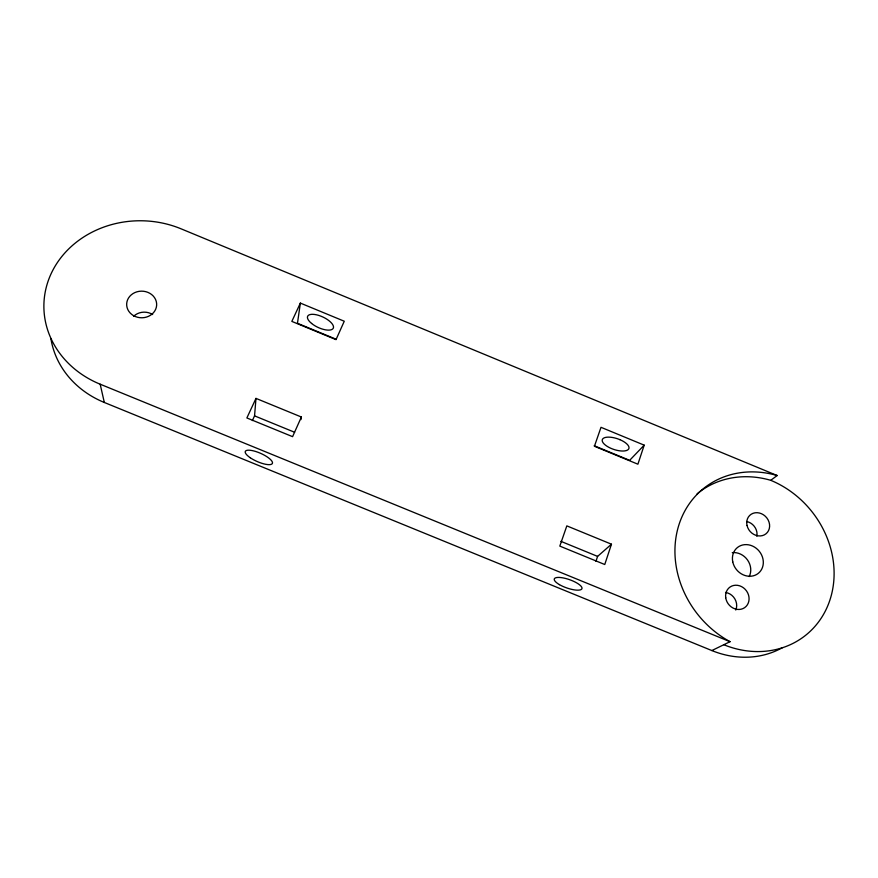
<?xml version="1.0" encoding="UTF-8"?>
<svg xmlns="http://www.w3.org/2000/svg" width="878" height="878" viewBox="0 0 878 878"><rect width="100%" height="100%" fill="white"/><g stroke="black" fill="none" stroke-linecap="round" stroke-linejoin="round"><path stroke-width="1.32" d="M252.359 420.606L254.554 415.865L255.981 398.392L301.384 417.017L300.913 419.596M300.364 303.086L291.836 321.403L336.022 339.643L344.264 321.227L300.364 303.086L297.466 323.291L336.12 339.237M611.472 544.195L604.755 564.51L559.813 546.105L566.826 525.878L611.472 544.195L597.6 556.389L595.953 561.305M644.2 445.157L637.9 464.199L594.428 446.265L601.002 427.312L644.2 445.157L629.636 460.346L594.219 445.739M301.384 417.017L292.583 436.662L246.872 417.95L255.981 398.392M697.11 493.831A94.176 82.773 50.9 0 1 770.741 480.31L777.173 475.536L181.033 228.807A96.503 85.649 0.5 0 0 52.757 270.369A96.503 85.649 0.5 0 0 100.169 384.202L104.328 402.475L711.838 650.554A91.279 80.776 50.9 0 0 782.43 647.646M711.838 650.554L730.035 641.697A95.318 83.586 50.7 0 1 678.178 527.327A95.318 83.586 50.7 0 1 777.173 475.536M254.554 415.865L294.602 432.261M560.844 541.331L597.6 556.389M100.18 384.202L730.035 641.697M104.328 402.475A93.079 83.114 -0.1 0 1 50.957 338.93M133.665 316.256A14.476 12.918 -0.1 0 1 152.662 314.543M732.274 552.646A16.221 14.355 50.8 0 1 747.518 559.988A16.221 14.355 50.8 0 1 749.186 576.561M725.535 592.452A12.336 10.986 53.2 0 1 735.775 610.034M746.651 521.51A11.996 10.547 48.7 0 1 756.836 536.26M770.741 480.31A93.452 82.345 50.5 0 1 830.884 596.886A93.452 82.345 50.5 0 1 723.823 644.726M619.857 439.648L619.034 439.307A14.026 5.652 18.4 0 0 602.582 441.93A14.026 5.652 18.4 0 0 624.741 450.908A14.026 5.652 18.4 0 0 619.857 439.648M133.5 315.619A15.003 13.313 0.6 0 0 156.646 305.182A15.003 13.313 0.6 0 0 134.839 292.594A15.003 13.313 0.6 0 0 133.5 315.619M732.757 561.843A16.605 14.63 50.5 0 0 758.252 573.389A16.605 14.63 50.5 0 0 752.589 546.072A16.605 14.63 50.5 0 0 732.757 561.843M559.451 584.638A14.674 4.368 19.4 0 0 581.884 588.831A14.674 4.368 19.4 0 0 563.007 577.889A14.674 4.368 19.4 0 0 559.451 584.638M250.252 457.745A14.805 4.434 23.9 0 0 272.334 463.529A14.805 4.434 23.9 0 0 253.983 450.996A14.805 4.434 23.9 0 0 250.252 457.745M747.024 525.45A12.281 10.745 48.4 0 0 766.011 533.78A12.281 10.745 48.4 0 0 761.5 513.729A12.281 10.745 48.4 0 0 747.024 525.45M725.722 597.709A12.632 11.194 52.8 0 0 744.632 607.664A12.632 11.194 52.8 0 0 741.669 586.669A12.632 11.194 52.8 0 0 725.722 597.709M311.58 323.444A14.147 5.74 24.9 0 0 333.201 328.361A14.147 5.74 24.9 0 0 316.64 314.84A14.147 5.74 24.9 0 0 311.58 323.444"/></g></svg>
